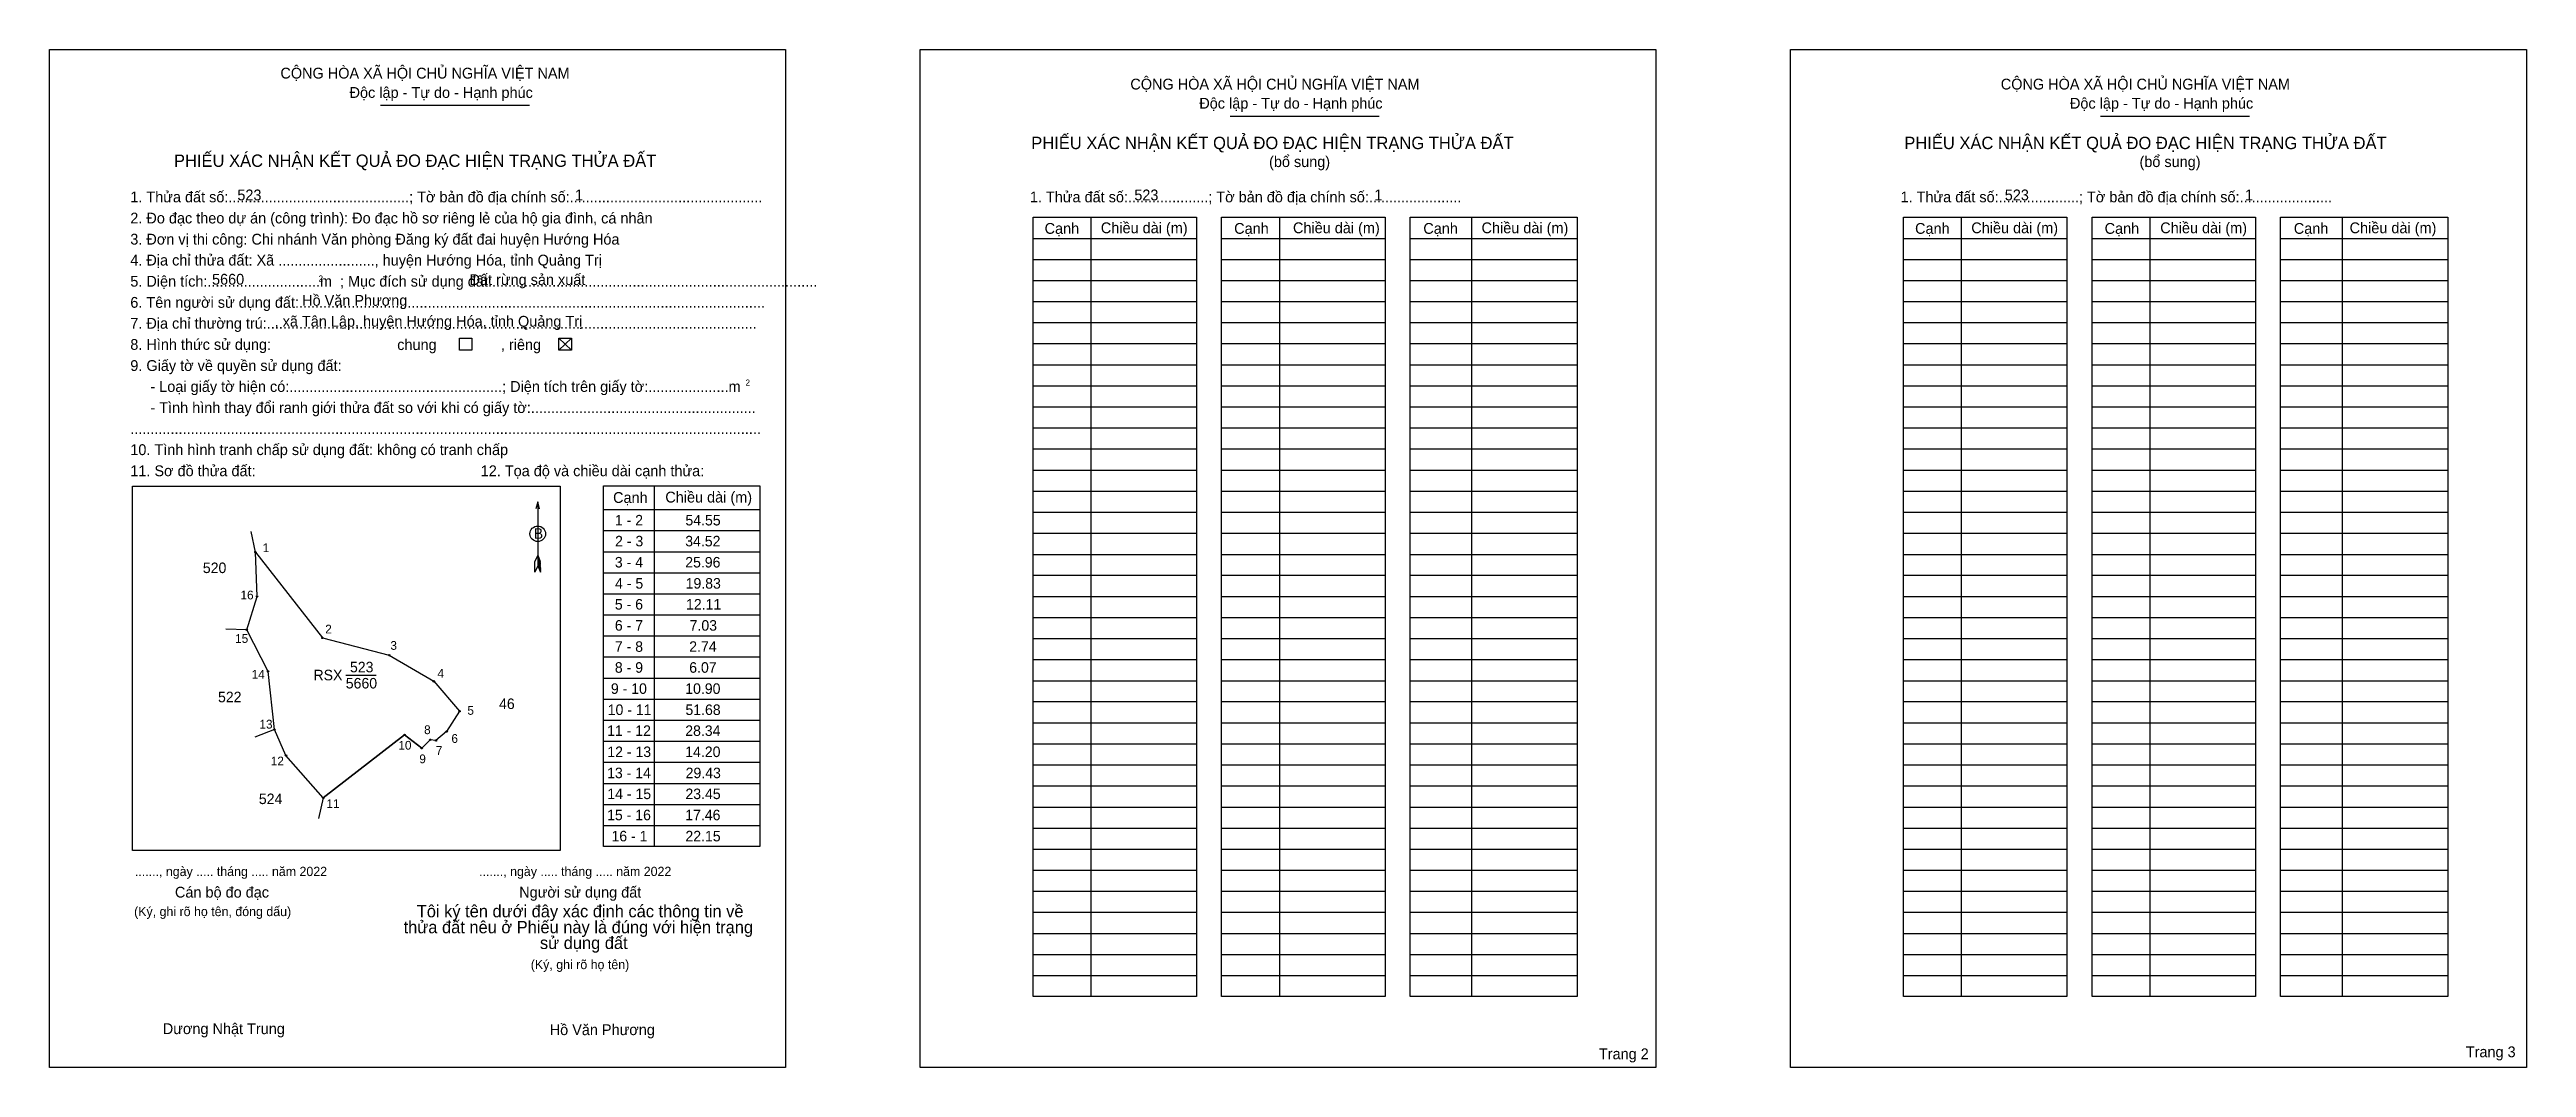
# Model space of a CAD drawing. Extents: x 544253 to 545496, y 1837971 to 1838481.
import ezdxf

# ---------------------------------------------------------------- set-up
doc = ezdxf.new("R2010")
doc.units = 0
for name, color, linetype in [('Level 1', 7, 'Continuous'), ('Level 10', 7, 'Continuous'), ('Level 11', 7, 'Continuous'), ('Level 13', 7, 'Continuous'), ('Level 2', 7, 'Continuous'), ('Level 25', 7, 'Continuous'), ('Level 27', 7, 'Continuous'), ('Level 36', 7, 'Continuous'), ('Level 48', 7, 'Continuous'), ('Level 50', 7, 'Continuous'), ('Level 52', 7, 'Continuous'), ('Level 55', 7, 'Continuous'), ('Level 6', 7, 'Continuous'), ('Level 9', 7, 'Continuous')]:
    doc.layers.add(name, color=color, linetype=linetype)

msp = doc.modelspace()

# ---------------------------------------------------------------- linework, layer by layer
at = {"layer": 'Level 1'}
for p, q in [((544253.5, 1838481.3), (544253.5, 1838481.3)), ((544690.2, 1838481.3), (544690.2, 1838481.3)), ((544419.5, 1838453.3), (544494.2, 1838453.3)), ((544845.8, 1838447.9), (544920.5, 1838447.9)), ((545282.5, 1838447.9), (545357.2, 1838447.9)), ((544775.9, 1838397.1), (544775.9, 1838006.1)), ((544870.5, 1838397.1), (544870.5, 1838006.1)), ((544966.9, 1838397.1), (544966.9, 1838006.1)), ((545212.6, 1838397.1), (545212.6, 1838006.1)), ((545307.2, 1838397.1), (545307.2, 1838006.1)), ((545403.6, 1838397.1), (545403.6, 1838006.1)), ((544746.9, 1838386.5), (544828.9, 1838386.5)), ((544841.5, 1838386.5), (544923.5, 1838386.5)), ((544936.1, 1838386.5), (545019.9, 1838386.5)), ((545183.6, 1838386.5), (545265.6, 1838386.5)), ((545278.2, 1838386.5), (545360.2, 1838386.5)), ((545372.8, 1838386.5), (545456.6, 1838386.5)), ((544746.9, 1838376), (544828.9, 1838376)), ((544841.5, 1838376), (544923.5, 1838376)), ((544936.1, 1838376), (545019.9, 1838376)), ((545183.6, 1838376), (545265.6, 1838376)), ((545278.2, 1838376), (545360.2, 1838376)), ((545372.8, 1838376), (545456.6, 1838376)), ((544746.9, 1838365.4), (544828.9, 1838365.4)), ((544841.5, 1838365.4), (544923.5, 1838365.4)), ((544936.1, 1838365.4), (545019.9, 1838365.4)), ((545183.6, 1838365.4), (545265.6, 1838365.4)), ((545278.2, 1838365.4), (545360.2, 1838365.4)), ((545372.8, 1838365.4), (545456.6, 1838365.4)), ((544746.9, 1838354.8), (544828.9, 1838354.8)), ((544841.5, 1838354.8), (544923.5, 1838354.8)), ((544936.1, 1838354.8), (545019.9, 1838354.8)), ((545183.6, 1838354.8), (545265.6, 1838354.8)), ((545278.2, 1838354.8), (545360.2, 1838354.8)), ((545372.8, 1838354.8), (545456.6, 1838354.8)), ((544509, 1838336.4), (544515.3, 1838330.5)), ((544509, 1838330.5), (544515.3, 1838336.4)), ((544746.9, 1838344.3), (544828.9, 1838344.3)), ((544841.5, 1838344.3), (544923.5, 1838344.3)), ((544936.1, 1838344.3), (545019.9, 1838344.3)), ((545183.6, 1838344.3), (545265.6, 1838344.3)), ((545278.2, 1838344.3), (545360.2, 1838344.3)), ((545372.8, 1838344.3), (545456.6, 1838344.3)), ((544746.9, 1838333.7), (544828.9, 1838333.7)), ((544746.9, 1838323.1), (544828.9, 1838323.1)), ((544841.5, 1838333.7), (544923.5, 1838333.7)), ((544841.5, 1838323.1), (544923.5, 1838323.1)), ((544936.1, 1838333.7), (545019.9, 1838333.7)), ((544936.1, 1838323.1), (545019.9, 1838323.1)), ((545183.6, 1838333.7), (545265.6, 1838333.7)), ((545183.6, 1838323.1), (545265.6, 1838323.1)), ((545278.2, 1838333.7), (545360.2, 1838333.7)), ((545278.2, 1838323.1), (545360.2, 1838323.1)), ((545372.8, 1838333.7), (545456.6, 1838333.7)), ((545372.8, 1838323.1), (545456.6, 1838323.1)), ((544746.9, 1838312.6), (544828.9, 1838312.6)), ((544841.5, 1838312.6), (544923.5, 1838312.6)), ((544936.1, 1838312.6), (545019.9, 1838312.6)), ((545183.6, 1838312.6), (545265.6, 1838312.6)), ((545278.2, 1838312.6), (545360.2, 1838312.6)), ((545372.8, 1838312.6), (545456.6, 1838312.6)), ((544746.9, 1838302), (544828.9, 1838302)), ((544841.5, 1838302), (544923.5, 1838302)), ((544936.1, 1838302), (545019.9, 1838302)), ((545183.6, 1838302), (545265.6, 1838302)), ((545278.2, 1838302), (545360.2, 1838302)), ((545372.8, 1838302), (545456.6, 1838302)), ((544746.9, 1838291.4), (544828.9, 1838291.4)), ((544841.5, 1838291.4), (544923.5, 1838291.4)), ((544936.1, 1838291.4), (545019.9, 1838291.4)), ((545183.6, 1838291.4), (545265.6, 1838291.4)), ((545278.2, 1838291.4), (545360.2, 1838291.4)), ((545372.8, 1838291.4), (545456.6, 1838291.4)), ((544746.9, 1838280.9), (544828.9, 1838280.9)), ((544841.5, 1838280.9), (544923.5, 1838280.9)), ((544936.1, 1838280.9), (545019.9, 1838280.9)), ((545183.6, 1838280.9), (545265.6, 1838280.9)), ((545278.2, 1838280.9), (545360.2, 1838280.9)), ((545372.8, 1838280.9), (545456.6, 1838280.9)), ((544295.1, 1838262.2), (544295.1, 1838262.2)), ((544556.8, 1838262.3), (544556.8, 1838081.4)), ((544746.9, 1838270.3), (544828.9, 1838270.3)), ((544841.5, 1838270.3), (544923.5, 1838270.3)), ((544936.1, 1838270.3), (545019.9, 1838270.3)), ((545183.6, 1838270.3), (545265.6, 1838270.3)), ((545278.2, 1838270.3), (545360.2, 1838270.3)), ((545372.8, 1838270.3), (545456.6, 1838270.3)), ((544498.4, 1838254.3), (544498.4, 1838222.3)), ((544531.4, 1838250.5), (544609.8, 1838250.5)), ((544746.9, 1838259.7), (544828.9, 1838259.7)), ((544746.9, 1838249.2), (544828.9, 1838249.2)), ((544841.5, 1838259.7), (544923.5, 1838259.7)), ((544841.5, 1838249.2), (544923.5, 1838249.2)), ((544936.1, 1838259.7), (545019.9, 1838259.7)), ((544936.1, 1838249.2), (545019.9, 1838249.2)), ((545183.6, 1838259.7), (545265.6, 1838259.7)), ((545183.6, 1838249.2), (545265.6, 1838249.2)), ((545278.2, 1838259.7), (545360.2, 1838259.7)), ((545278.2, 1838249.2), (545360.2, 1838249.2)), ((545372.8, 1838259.7), (545456.6, 1838259.7)), ((545372.8, 1838249.2), (545456.6, 1838249.2)), ((544531.4, 1838239.9), (544609.8, 1838239.9)), ((544746.9, 1838238.6), (544828.9, 1838238.6)), ((544841.5, 1838238.6), (544923.5, 1838238.6)), ((544936.1, 1838238.6), (545019.9, 1838238.6)), ((545183.6, 1838238.6), (545265.6, 1838238.6)), ((545278.2, 1838238.6), (545360.2, 1838238.6)), ((545372.8, 1838238.6), (545456.6, 1838238.6)), ((544498.4, 1838227.6), (544497, 1838224.4)), ((544497, 1838219.1), (544497, 1838224.4)), ((544498.4, 1838227.6), (544499.7, 1838224.4)), ((544498.4, 1838227.2), (544499.7, 1838223.9)), ((544498.4, 1838226.7), (544499.7, 1838223.4)), ((544498.4, 1838226.3), (544499.7, 1838223)), ((544498.4, 1838225.8), (544499.7, 1838222.5)), ((544498.4, 1838225.3), (544499.7, 1838222)), ((544498.4, 1838224.9), (544499.7, 1838221.5)), ((544498.4, 1838224.4), (544499.8, 1838221.1)), ((544498.4, 1838223.9), (544499.8, 1838220.6)), ((544498.4, 1838223.5), (544499.8, 1838220.1)), ((544498.4, 1838223), (544499.8, 1838219.6)), ((544499.8, 1838219.1), (544499.7, 1838224.4)), ((544531.4, 1838229.3), (544609.8, 1838229.3)), ((544746.9, 1838228), (544828.9, 1838228)), ((544841.5, 1838228), (544923.5, 1838228)), ((544936.1, 1838228), (545019.9, 1838228)), ((545183.6, 1838228), (545265.6, 1838228)), ((545278.2, 1838228), (545360.2, 1838228)), ((545372.8, 1838228), (545456.6, 1838228)), ((544498.4, 1838222.3), (544497, 1838219.1)), ((544498.4, 1838222.3), (544499.8, 1838219.1)), ((544531.4, 1838218.8), (544609.8, 1838218.8)), ((544746.9, 1838217.5), (544828.9, 1838217.5)), ((544841.5, 1838217.5), (544923.5, 1838217.5)), ((544936.1, 1838217.5), (545019.9, 1838217.5)), ((545183.6, 1838217.5), (545265.6, 1838217.5)), ((545278.2, 1838217.5), (545360.2, 1838217.5)), ((545372.8, 1838217.5), (545456.6, 1838217.5)), ((544531.4, 1838208.2), (544609.8, 1838208.2)), ((544746.9, 1838206.9), (544828.9, 1838206.9)), ((544841.5, 1838206.9), (544923.5, 1838206.9)), ((544936.1, 1838206.9), (545019.9, 1838206.9)), ((545183.6, 1838206.9), (545265.6, 1838206.9)), ((545278.2, 1838206.9), (545360.2, 1838206.9)), ((545372.8, 1838206.9), (545456.6, 1838206.9)), ((544531.4, 1838197.6), (544609.8, 1838197.6)), ((544531.4, 1838187.1), (544609.8, 1838187.1)), ((544746.9, 1838196.3), (544828.9, 1838196.3)), ((544746.9, 1838185.8), (544828.9, 1838185.8)), ((544841.5, 1838196.3), (544923.5, 1838196.3)), ((544841.5, 1838185.8), (544923.5, 1838185.8)), ((544936.1, 1838196.3), (545019.9, 1838196.3)), ((544936.1, 1838185.8), (545019.9, 1838185.8)), ((545183.6, 1838196.3), (545265.6, 1838196.3)), ((545183.6, 1838185.8), (545265.6, 1838185.8)), ((545278.2, 1838196.3), (545360.2, 1838196.3)), ((545278.2, 1838185.8), (545360.2, 1838185.8)), ((545372.8, 1838196.3), (545456.6, 1838196.3)), ((545372.8, 1838185.8), (545456.6, 1838185.8)), ((544531.4, 1838176.5), (544609.8, 1838176.5)), ((544746.9, 1838175.2), (544828.9, 1838175.2)), ((544841.5, 1838175.2), (544923.5, 1838175.2)), ((544936.1, 1838175.2), (545019.9, 1838175.2)), ((545183.6, 1838175.2), (545265.6, 1838175.2)), ((545278.2, 1838175.2), (545360.2, 1838175.2)), ((545372.8, 1838175.2), (545456.6, 1838175.2)), ((544531.4, 1838165.9), (544609.8, 1838165.9)), ((544746.9, 1838164.6), (544828.9, 1838164.6)), ((544841.5, 1838164.6), (544923.5, 1838164.6)), ((544936.1, 1838164.6), (545019.9, 1838164.6)), ((545183.6, 1838164.6), (545265.6, 1838164.6)), ((545278.2, 1838164.6), (545360.2, 1838164.6)), ((545372.8, 1838164.6), (545456.6, 1838164.6)), ((544531.4, 1838155.4), (544609.8, 1838155.4)), ((544746.9, 1838154.1), (544828.9, 1838154.1)), ((544841.5, 1838154.1), (544923.5, 1838154.1)), ((544936.1, 1838154.1), (545019.9, 1838154.1)), ((545183.6, 1838154.1), (545265.6, 1838154.1)), ((545278.2, 1838154.1), (545360.2, 1838154.1)), ((545372.8, 1838154.1), (545456.6, 1838154.1)), ((544531.4, 1838144.8), (544609.8, 1838144.8)), ((544746.9, 1838143.5), (544828.9, 1838143.5)), ((544841.5, 1838143.5), (544923.5, 1838143.5)), ((544936.1, 1838143.5), (545019.9, 1838143.5)), ((545183.6, 1838143.5), (545265.6, 1838143.5)), ((545278.2, 1838143.5), (545360.2, 1838143.5)), ((545372.8, 1838143.5), (545456.6, 1838143.5)), ((544531.4, 1838134.2), (544609.8, 1838134.2)), ((544531.4, 1838123.7), (544609.8, 1838123.7)), ((544746.9, 1838132.9), (544828.9, 1838132.9)), ((544841.5, 1838132.9), (544923.5, 1838132.9)), ((544936.1, 1838132.9), (545019.9, 1838132.9)), ((545183.6, 1838132.9), (545265.6, 1838132.9)), ((545278.2, 1838132.9), (545360.2, 1838132.9)), ((545372.8, 1838132.9), (545456.6, 1838132.9)), ((544531.4, 1838113.1), (544609.8, 1838113.1)), ((544746.9, 1838122.4), (544828.9, 1838122.4)), ((544746.9, 1838111.8), (544828.9, 1838111.8)), ((544841.5, 1838122.4), (544923.5, 1838122.4)), ((544841.5, 1838111.8), (544923.5, 1838111.8)), ((544936.1, 1838122.4), (545019.9, 1838122.4)), ((544936.1, 1838111.8), (545019.9, 1838111.8)), ((545183.6, 1838122.4), (545265.6, 1838122.4)), ((545183.6, 1838111.8), (545265.6, 1838111.8)), ((545278.2, 1838122.4), (545360.2, 1838122.4)), ((545278.2, 1838111.8), (545360.2, 1838111.8)), ((545372.8, 1838122.4), (545456.6, 1838122.4)), ((545372.8, 1838111.8), (545456.6, 1838111.8)), ((544531.4, 1838102.5), (544609.8, 1838102.5)), ((544746.9, 1838101.2), (544828.9, 1838101.2)), ((544841.5, 1838101.2), (544923.5, 1838101.2)), ((544936.1, 1838101.2), (545019.9, 1838101.2)), ((545183.6, 1838101.2), (545265.6, 1838101.2)), ((545278.2, 1838101.2), (545360.2, 1838101.2)), ((545372.8, 1838101.2), (545456.6, 1838101.2)), ((544531.4, 1838092), (544609.8, 1838092)), ((544746.9, 1838090.7), (544828.9, 1838090.7)), ((544841.5, 1838090.7), (544923.5, 1838090.7)), ((544936.1, 1838090.7), (545019.9, 1838090.7)), ((545183.6, 1838090.7), (545265.6, 1838090.7)), ((545278.2, 1838090.7), (545360.2, 1838090.7)), ((545372.8, 1838090.7), (545456.6, 1838090.7)), ((544509.7, 1838079.4), (544509.7, 1838079.4)), ((544746.9, 1838080.1), (544828.9, 1838080.1)), ((544841.5, 1838080.1), (544923.5, 1838080.1)), ((544936.1, 1838080.1), (545019.9, 1838080.1)), ((545183.6, 1838080.1), (545265.6, 1838080.1)), ((545278.2, 1838080.1), (545360.2, 1838080.1)), ((545372.8, 1838080.1), (545456.6, 1838080.1)), ((544746.9, 1838069.5), (544828.9, 1838069.5)), ((544841.5, 1838069.5), (544923.5, 1838069.5)), ((544936.1, 1838069.5), (545019.9, 1838069.5)), ((545183.6, 1838069.5), (545265.6, 1838069.5)), ((545278.2, 1838069.5), (545360.2, 1838069.5)), ((545372.8, 1838069.5), (545456.6, 1838069.5)), ((544746.9, 1838059), (544828.9, 1838059)), ((544841.5, 1838059), (544923.5, 1838059)), ((544936.1, 1838059), (545019.9, 1838059)), ((545183.6, 1838059), (545265.6, 1838059)), ((545278.2, 1838059), (545360.2, 1838059)), ((545372.8, 1838059), (545456.6, 1838059)), ((544746.9, 1838048.4), (544828.9, 1838048.4)), ((544746.9, 1838037.8), (544828.9, 1838037.8)), ((544841.5, 1838048.4), (544923.5, 1838048.4)), ((544841.5, 1838037.8), (544923.5, 1838037.8)), ((544936.1, 1838048.4), (545019.9, 1838048.4)), ((544936.1, 1838037.8), (545019.9, 1838037.8)), ((545183.6, 1838048.4), (545265.6, 1838048.4)), ((545183.6, 1838037.8), (545265.6, 1838037.8)), ((545278.2, 1838048.4), (545360.2, 1838048.4)), ((545278.2, 1838037.8), (545360.2, 1838037.8)), ((545372.8, 1838048.4), (545456.6, 1838048.4)), ((545372.8, 1838037.8), (545456.6, 1838037.8)), ((544746.9, 1838027.3), (544828.9, 1838027.3)), ((544841.5, 1838027.3), (544923.5, 1838027.3)), ((544936.1, 1838027.3), (545019.9, 1838027.3)), ((545183.6, 1838027.3), (545265.6, 1838027.3)), ((545278.2, 1838027.3), (545360.2, 1838027.3)), ((545372.8, 1838027.3), (545456.6, 1838027.3)), ((544746.9, 1838016.7), (544828.9, 1838016.7)), ((544841.5, 1838016.7), (544923.5, 1838016.7)), ((544936.1, 1838016.7), (545019.9, 1838016.7)), ((545183.6, 1838016.7), (545265.6, 1838016.7)), ((545278.2, 1838016.7), (545360.2, 1838016.7)), ((545372.8, 1838016.7), (545456.6, 1838016.7)), ((544622.7, 1837970.6), (544622.7, 1837970.6)), ((545059.4, 1837970.6), (545059.4, 1837970.6))]:
    msp.add_line(p, q, dxfattribs=at)
for points in [[(544746.9, 1838397.1), (544828.9, 1838397.1), (544828.9, 1838006.1), (544746.9, 1838006.1)], [(544841.5, 1838397.1), (544923.5, 1838397.1), (544923.5, 1838006.1), (544841.5, 1838006.1)], [(544936.1, 1838397.1), (545019.9, 1838397.1), (545019.9, 1838006.1), (544936.1, 1838006.1)], [(545183.6, 1838397.1), (545265.6, 1838397.1), (545265.6, 1838006.1), (545183.6, 1838006.1)], [(545278.2, 1838397.1), (545360.2, 1838397.1), (545360.2, 1838006.1), (545278.2, 1838006.1)], [(545372.8, 1838397.1), (545456.6, 1838397.1), (545456.6, 1838006.1), (545372.8, 1838006.1)], [(544295.1, 1838262.2), (544509.7, 1838262.2), (544509.7, 1838079.4), (544295.1, 1838079.4)], [(544531.4, 1838262.3), (544609.8, 1838262.3), (544609.8, 1838081.4), (544531.4, 1838081.4)]]:
    msp.add_lwpolyline(points, close=True, dxfattribs=at)
msp.add_lwpolyline([(544499.3, 1838250.9), (544498.4, 1838254.3), (544497.5, 1838250.9)], dxfattribs=at)
msp.add_circle((544498.4, 1838238.3), 3.9, dxfattribs=at)
at = {"layer": 'Level 10'}
msp.add_lwpolyline([(544352.4, 1838190.2), (544357.6, 1838206.9), (544356.8, 1838229.1), (544390.4, 1838186.1), (544423.9, 1838177.4), (544446.2, 1838164.3), (544459.2, 1838149.3), (544452.7, 1838139.1), (544447.3, 1838134.6), (544444.5, 1838135), (544440.2, 1838130.7), (544431.6, 1838137.4), (544390.8, 1838105.8), (544372.1, 1838127.1), (544366.3, 1838140.1), (544363.1, 1838169.3)], close=True, dxfattribs=at)
at = {"layer": 'Level 11'}
for centre in [(544356.8, 1838229.1), (544357.6, 1838206.9), (544352.4, 1838190.2), (544352.4, 1838190.2), (544390.4, 1838186.1), (544423.9, 1838177.4), (544363.1, 1838169.3), (544446.2, 1838164.3), (544459.2, 1838149.3), (544366.3, 1838140.1), (544431.6, 1838137.4), (544452.7, 1838139.1), (544372.1, 1838127.1), (544440.2, 1838130.7), (544444.5, 1838135), (544447.3, 1838134.6), (544390.8, 1838105.8)]:
    msp.add_circle(centre, 0.352, dxfattribs=at)
at = {"layer": 'Level 2'}
for points in [[(544253.5, 1838481.3), (544622.7, 1838481.3), (544622.7, 1837970.6), (544253.5, 1837970.6)], [(544690.2, 1838481.3), (545059.4, 1838481.3), (545059.4, 1837970.6), (544690.2, 1837970.6)], [(545126.9, 1838481.3), (545496.1, 1838481.3), (545496.1, 1837970.6), (545126.9, 1837970.6)]]:
    msp.add_lwpolyline(points, close=True, dxfattribs=at)
at = {"layer": 'Level 25'}
for p, q in [((544390.4, 1838186.1), (544423.9, 1838177.4)), ((544423.9, 1838177.4), (544446.2, 1838164.3)), ((544390.8, 1838105.8), (544431.6, 1838137.4)), ((544431.6, 1838137.4), (544440.2, 1838130.7))]:
    msp.add_line(p, q, dxfattribs=at)
at = {"layer": 'Level 27'}
for p, q in [((544356.8, 1838229.1), (544354.7, 1838239.4)), ((544352.4, 1838190.2), (544341.9, 1838190.5)), ((544366.3, 1838140.1), (544356.5, 1838136.2)), ((544390.8, 1838105.8), (544388.4, 1838095.5))]:
    msp.add_line(p, q, dxfattribs=at)
at = {"layer": 'Level 50'}
for points in [[(544459.1, 1838336.4), (544465.4, 1838336.4), (544465.4, 1838330.5), (544459.1, 1838330.5)], [(544509, 1838336.4), (544515.3, 1838336.4), (544515.3, 1838330.5), (544509, 1838330.5)]]:
    msp.add_lwpolyline(points, close=True, dxfattribs=at)
at = {"layer": 'Level 9'}
msp.add_line((544402.1, 1838167.4), (544417.4, 1838167.4), dxfattribs=at)

# ---------------------------------------------------------------- texts
at = {"layer": 'Level 1'}
for s, height, p in [('CỘNG HÒA XÃ HỘI CHỦ NGHĨA VIỆT NAM', 5.424, (544369.3, 1838466.7)), ('Độc lập - Tự do - Hạnh phúc', 5.424, (544404, 1838457)), ('CỘNG HÒA XÃ HỘI CHỦ NGHĨA VIỆT NAM', 5.424, (544795.7, 1838461.2)), ('CỘNG HÒA XÃ HỘI CHỦ NGHĨA VIỆT NAM', 5.424, (545232.4, 1838461.2)), ('Độc lập - Tự do - Hạnh phúc', 5.424, (544830.3, 1838451.6)), ('Độc lập - Tự do - Hạnh phúc', 5.424, (545267.1, 1838451.6)), ('PHIẾU XÁC NHẬN KẾT QUẢ ĐO ĐẠC HIỆN TRẠNG THỬA ĐẤT', 6.199, (544746, 1838431.3)), ('PHIẾU XÁC NHẬN KẾT QUẢ ĐO ĐẠC HIỆN TRẠNG THỬA ĐẤT', 6.199, (545184, 1838431.3)), ('PHIẾU XÁC NHẬN KẾT QUẢ ĐO ĐẠC HIỆN TRẠNG THỬA ĐẤT', 6.199, (544315.9, 1838422.4)), ('(bổ sung)', 5.42, (544865.3, 1838422.3)), ('(bổ sung)', 5.42, (545302, 1838422.3)), ('1. Thửa đất số:.............................................; Tờ bản đồ địa chính số:................................................', 5.4236, (544294, 1838404.6)), ('1. Thửa đất số:....................; Tờ bản đồ địa chính số:.......................', 5.424, (544745.3, 1838404.6)), ('1. Thửa đất số:....................; Tờ bản đồ địa chính số:.......................', 5.424, (545182.1, 1838404.6)), ('2. Đo đạc theo dự án (công trình): Đo đạc hồ sơ riêng lẻ của hộ gia đình, cá nhân', 5.424, (544294, 1838394)), ('3. Đơn vị thi công: Chi nhánh Văn phòng Đăng ký đất đai huyện Hướng Hóa', 5.424, (544294, 1838383.4)), ('Cạnh', 5.42, (544752.7, 1838388.8)), ('Chiều dài (m)', 5.424, (544780.9, 1838389.1)), ('Cạnh', 5.42, (544847.8, 1838388.8)), ('Chiều dài (m)', 5.424, (544877.3, 1838389.1)), ('Cạnh', 5.42, (544942.7, 1838388.8)), ('Chiều dài (m)', 5.424, (544971.9, 1838389.1)), ('Cạnh', 5.42, (545189.4, 1838388.8)), ('Chiều dài (m)', 5.424, (545217.6, 1838389.1)), ('Cạnh', 5.42, (545284.5, 1838388.8)), ('Chiều dài (m)', 5.424, (545312.4, 1838389.1)), ('Cạnh', 5.42, (545379.4, 1838388.8)), ('Chiều dài (m)', 5.424, (545407.4, 1838389.1)), ('4. Địa chỉ thửa đất: Xã ........................, huyện Hướng Hóa, tỉnh Quảng Trị', 5.424, (544294, 1838372.9)), ('5. Diện tích:............................m  ; Mục đích sử dụng đất:.................................................................................', 5.4236, (544294, 1838362.3)), ('2', 3.1, (544388.4, 1838364.8)), ('6. Tên người sử dụng đất:....................................................................................................................', 5.4236, (544294, 1838351.7)), ('7. Địa chỉ thường trú:..........................................................................................................................', 5.4236, (544294, 1838341.2)), ('chung                , riêng', 5.424, (544427.9, 1838330.5)), ('9. Giấy tờ về quyền sử dụng đất:', 5.424, (544294, 1838320)), ('     - Loại giấy tờ hiện có:.....................................................; Diện tích trên giấy tờ:....................m', 5.4236, (544294, 1838309.5)), ('2', 3.1, (544602.6, 1838312.6)), ('     - Tình hình thay đổi ranh giới thửa đất so với khi có giấy tờ:........................................................', 5.4236, (544294, 1838298.9)), ('.............................................................................................................................................................', 5.4236, (544294, 1838288.3)), ('10. Tình hình tranh chấp sử dụng đất: không có tranh chấp', 5.424, (544294, 1838277.8)), ('11. Sơ đồ thửa đất:', 5.424, (544294, 1838267.2)), ('12. Tọa độ và chiều dài cạnh thửa:', 5.424, (544469.8, 1838267.2)), ('Cạnh', 5.42, (544536.2, 1838253.8)), ('Chiều dài (m)', 5.424, (544562.4, 1838254)), ('B', 5.28, (544496.4, 1838235.8)), ('......., ngày ..... tháng ..... năm 2022', 4.649, (544296.3, 1838066.6)), ('Cán bộ đo đạc', 5.424, (544316.4, 1838055.8)), ('......., ngày ..... tháng ..... năm 2022', 4.649, (544469, 1838066.6)), ('Người sử dụng đất', 5.424, (544489.1, 1838055.8)), ('(Ký, ghi rõ họ tên, đóng dấu)', 4.649, (544295.9, 1838046.5)), ('Tôi ký tên dưới đây xác định các thông tin về', 6.163, (544437.7, 1838045.9)), ('thửa đất nêu ở Phiếu này là đúng với hiện trạng', 6.163, (544431.1, 1838037.9)), ('sử dụng đất', 6.163, (544499.5, 1838030)), ('(Ký, ghi rõ họ tên)', 4.649, (544494.9, 1838019.9)), ('Dương Nhật Trung', 5.424, (544310.3, 1837987.3)), ('Trang 2', 5.42, (545030.8, 1837974.7)), ('Trang 3', 5.42, (545465.7, 1837975.7))]:
    msp.add_text(s, height=height, dxfattribs=at).set_placement(p)
at = {"layer": 'Level 13'}
for s, p in [('523', (544404.2, 1838168.8)), ('RSX', (544385.9, 1838164.8)), ('5660', (544402.1, 1838160.7))]:
    msp.add_text(s, height=5.28, dxfattribs=at).set_placement(p)
at = {"layer": 'Level 36'}
for s, p in [('520', (544330.4, 1838218.6)), ('522', (544338, 1838153.8)), ('46', (544479, 1838150.4)), ('524', (544358.5, 1838102.7))]:
    msp.add_text(s, height=5.28, dxfattribs=at).set_placement(p)
at = {"layer": 'Level 48'}
msp.add_text('8. Hình thức sử dụng:', height=5.424, dxfattribs=at).set_placement((544294, 1838330.6))
at = {"layer": 'Level 52'}
for s, p in [('1 - 2', (544537.1, 1838242.5)), ('54.55', (544572.5, 1838242.5)), ('2 - 3', (544537.2, 1838232)), ('34.52', (544572.4, 1838232)), ('3 - 4', (544537.1, 1838221.4)), ('25.96', (544572.4, 1838221.4)), ('4 - 5', (544537.2, 1838210.8)), ('19.83', (544572.6, 1838210.8)), ('5 - 6', (544537.1, 1838200.3)), ('12.11', (544572.8, 1838200.3)), ('6 - 7', (544537.1, 1838189.7)), ('7.03', (544574.6, 1838189.7)), ('8 - 9', (544537.1, 1838168.6)), ('7 - 8', (544537.1, 1838179.1)), ('2.74', (544574.4, 1838179.1)), ('6.07', (544574.4, 1838168.6)), ('9 - 10', (544535.1, 1838158)), ('10.90', (544572.4, 1838158)), ('10 - 11', (544533.5, 1838147.4)), ('51.68', (544572.5, 1838147.4)), ('11 - 12', (544533.2, 1838136.9)), ('28.34', (544572.4, 1838136.9)), ('12 - 13', (544533.3, 1838126.3)), ('14.20', (544572.4, 1838126.3)), ('13 - 14', (544533.2, 1838115.7)), ('29.43', (544572.6, 1838115.7)), ('15 - 16', (544533.2, 1838094.6)), ('14 - 15', (544533.3, 1838105.2)), ('23.45', (544572.5, 1838105.2)), ('17.46', (544572.4, 1838094.6)), ('16 - 1', (544535.4, 1838084)), ('22.15', (544572.5, 1838084))]:
    msp.add_text(s, height=5.28, dxfattribs=at).set_placement(p)
at = {"layer": 'Level 55'}
for s, p in [('1', (544356.8, 1838229.1)), ('16', (544357.5, 1838206.9)), ('15', (544352.3, 1838190.2)), ('2', (544390.4, 1838186.1)), ('3', (544423.8, 1838177.4)), ('14', (544363, 1838169.3)), ('4', (544446.2, 1838164.3)), ('5', (544459.2, 1838149.3)), ('13', (544366.2, 1838140.1)), ('10', (544431.5, 1838137.4)), ('6', (544452.6, 1838139.1)), ('12', (544371.9, 1838127.1)), ('9', (544440.1, 1838130.7)), ('8', (544444.5, 1838135)), ('7', (544447.2, 1838134.6)), ('11', (544390.6, 1838105.8))]:
    msp.add_text(s, height=0.176, dxfattribs=at).set_placement(p)
at = {"layer": 'Level 6'}
for s, height, p in [('523', 5.42, (544347.7, 1838405.6)), ('1', 5.42, (544517.1, 1838405.6)), ('523', 5.42, (544797.7, 1838405.6)), ('1', 5.42, (544918.1, 1838405.6)), ('523', 5.42, (545234.4, 1838405.6)), ('1', 5.42, (545354.9, 1838405.6)), ('5660', 5.42, (544335, 1838363.3)), ('Đất rừng sản xuất', 5.424, (544464.2, 1838363.1)), (', xã Tân Lập, huyện Hướng Hóa, tỉnh Quảng Trị', 5.424, (544366.4, 1838342.2)), ('Hồ Văn Phương', 5.424, (544380.2, 1838352.7)), ('Hồ Văn Phương', 5.424, (544504.4, 1837986.8))]:
    msp.add_text(s, height=height, dxfattribs=at).set_placement(p)
at = {"layer": 'Level 9'}
for s, p in [('1', (544360.4, 1838229.1)), ('16', (544349.3, 1838205.4)), ('15', (544346.6, 1838183.6)), ('2', (544391.8, 1838188.3)), ('3', (544424.5, 1838180.1)), ('14', (544354.9, 1838165.6)), ('4', (544448.1, 1838166.1)), ('5', (544463.1, 1838147.5)), ('13', (544358.8, 1838140.6)), ('8', (544441.4, 1838137.8)), ('6', (544455.1, 1838133.4)), ('12', (544364.5, 1838122.1)), ('10', (544428.5, 1838130)), ('9', (544439, 1838123.2)), ('7', (544447.3, 1838127.4)), ('11', (544392.4, 1838100.7))]:
    msp.add_text(s, height=4.4, dxfattribs=at).set_placement(p)

doc.saveas('drawing.dxf')
